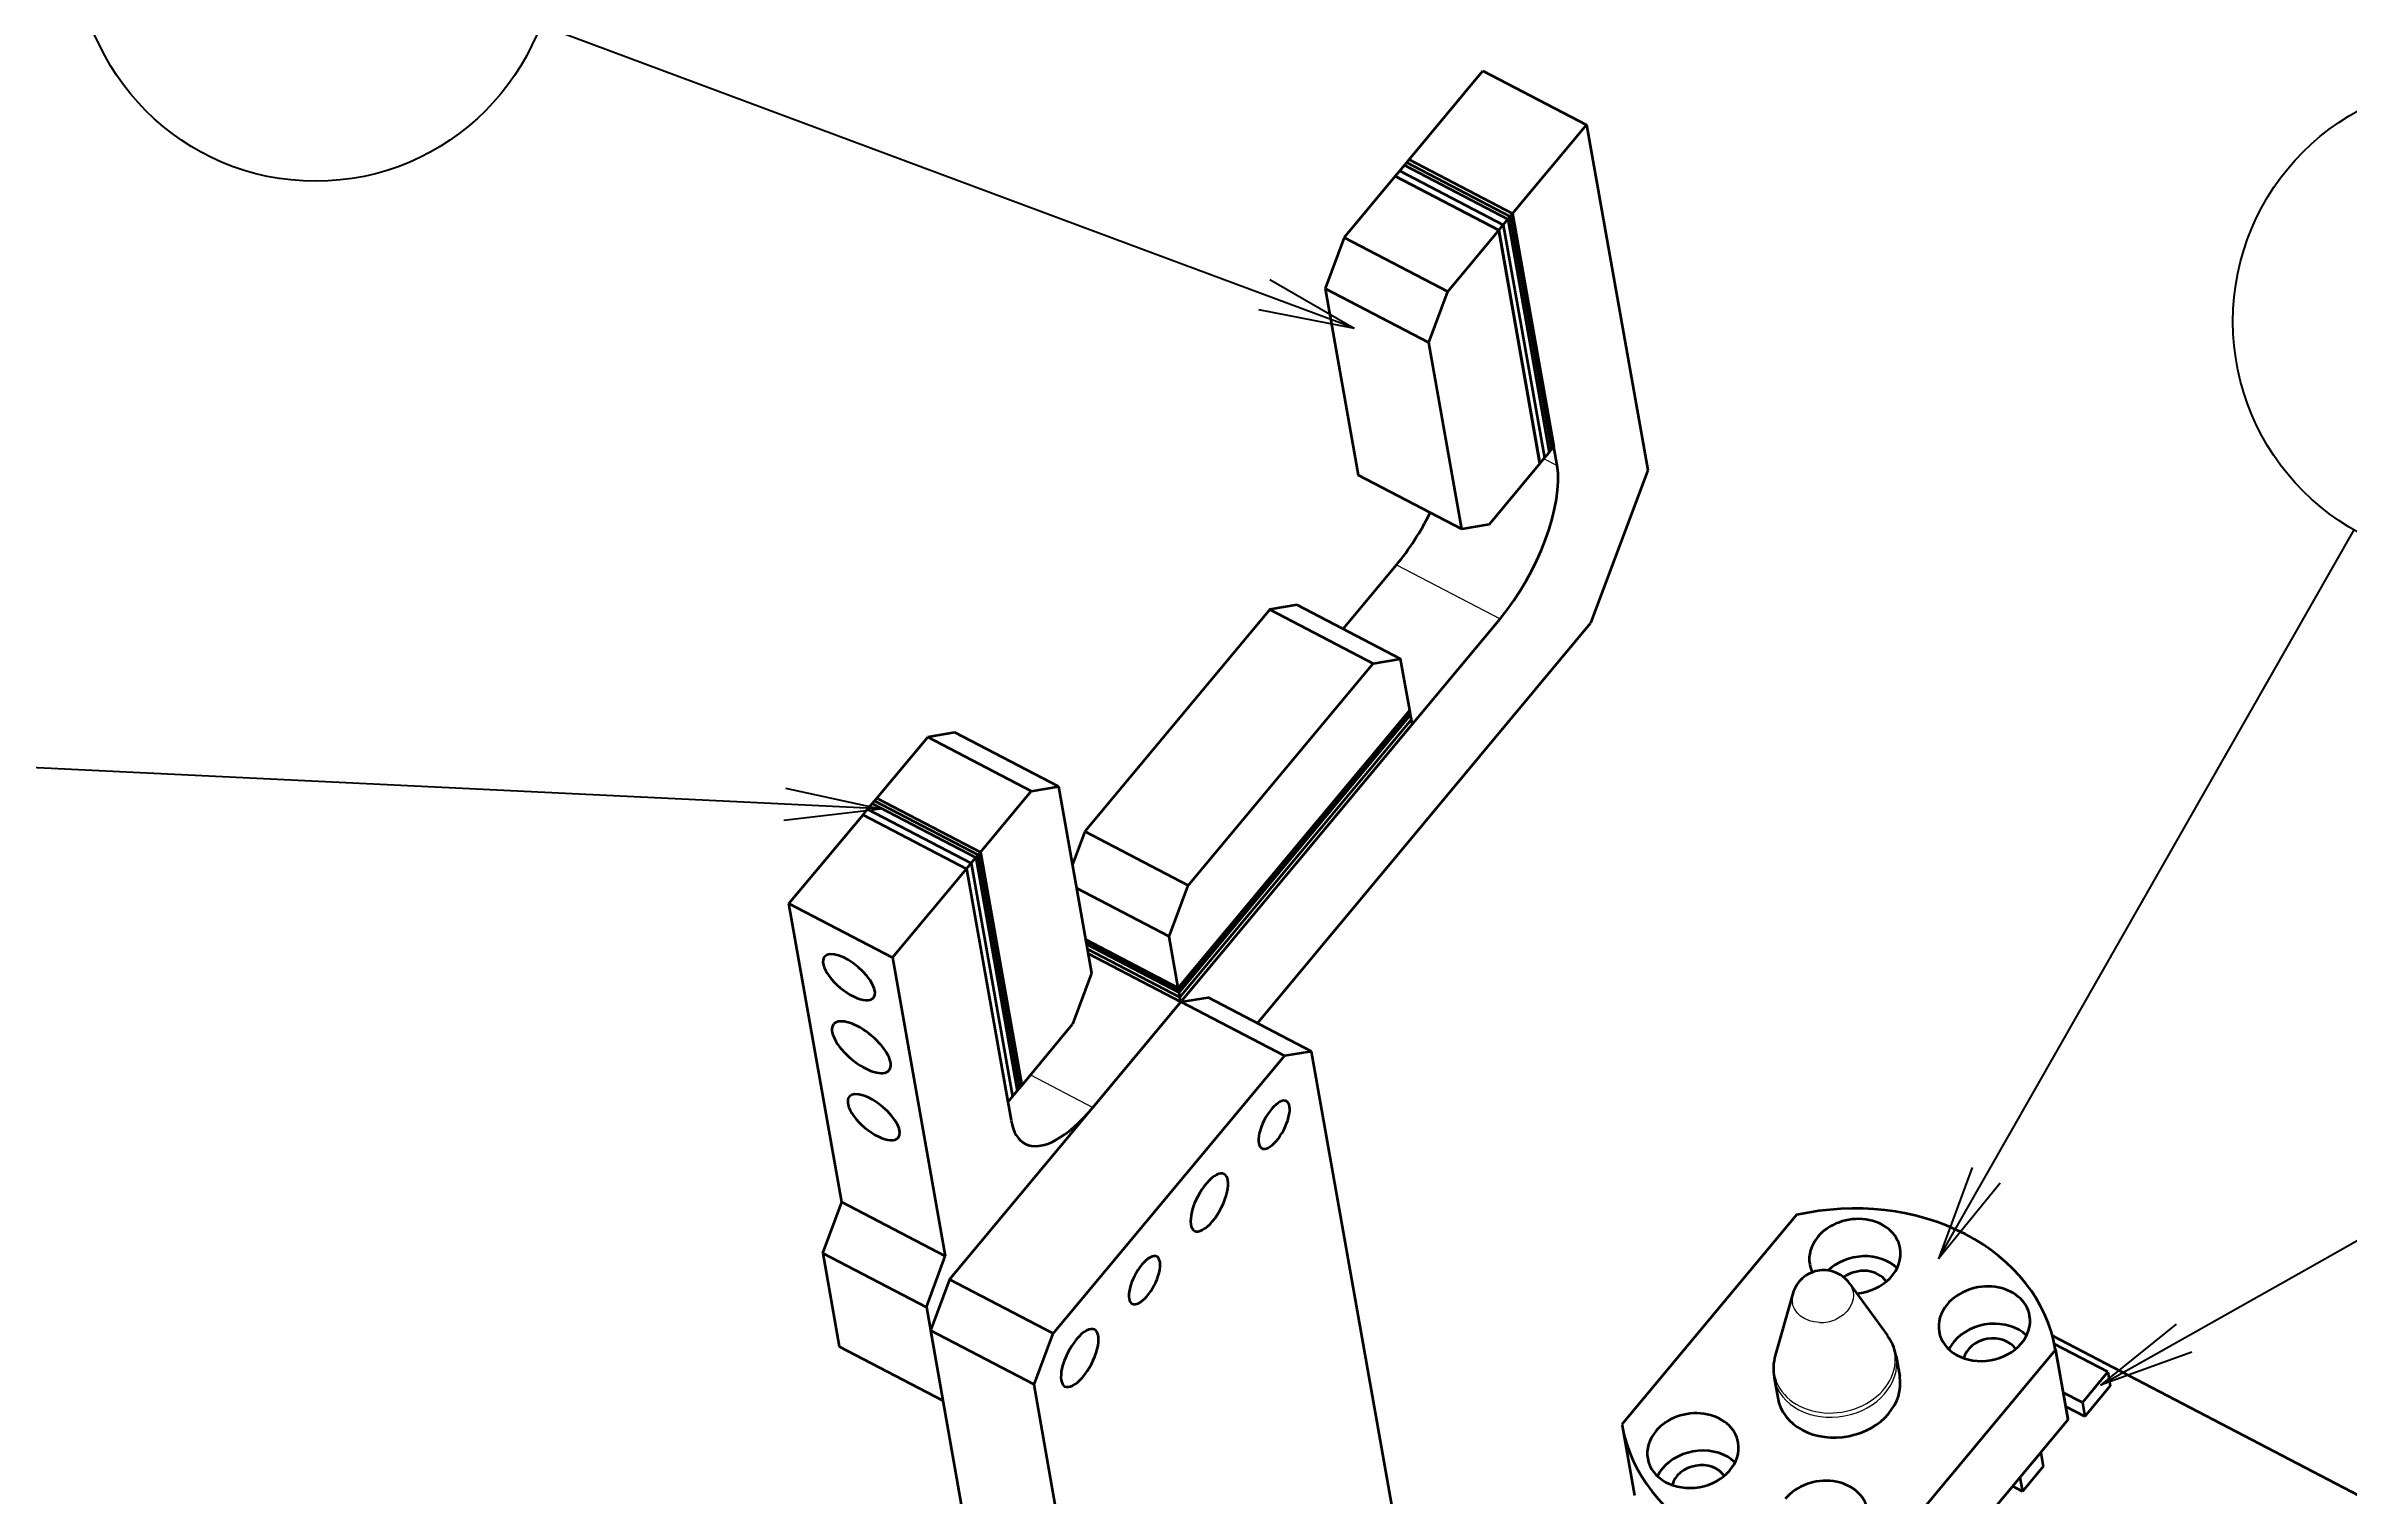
# Model space of a CAD drawing. Header units: millimetres. Extents: x 11035 to 42401, y -8968 to 2503.
# Drawn here: x 12022 to 12309.5, y 1848.7 to 2029.6 of the extents above; entities that cross this region are included whole.
import ezdxf

# ---------------------------------------------------------------- set-up
doc = ezdxf.new("R2010")
doc.units = ezdxf.units.MM
doc.layers.add('word_dim', color=253, linetype='Continuous')
doc.styles.get("Standard").update_dxf_attribs({"font": 'romans.shx', "bigfont": 'bigfont.shx'})
doc.dimstyles.new('RS1-4', dxfattribs={"dimscale": 4, "dimtxt": 3.5, "dimasz": 3, "dimexe": 1, "dimexo": 0, "dimgap": 1, "dimtad": 3, "dimdsep": 46, "dimtxsty": 'Standard', "dimblk1": 'OPEN', "dimblk2": 'OPEN', "dimsah": 1, "dimcen": 0, "dimclrd": 256, "dimclre": 256, "dimclrt": 3, "dimadec": 0, "dimazin": 0, "dimtfac": 1, "dimtmove": 0, "dimatfit": 3, "dimldrblk": 'OPEN', "dimfxl": 0, "dimtolj": 1, "dimtzin": 0, "dimarcsym": 0})

# ---------------------------------------------------------------- blocks, each defined once
blk = doc.blocks.new('A$C5CD62552')
at = {"color": 7, "lineweight": 35, "ltscale": 0.361428}
for p, q in [((-106.92, 10.96), (-97.67, 22.07)), ((-93.98, 4.21), (-84.72, 15.32))]:
    blk.add_line(p, q, dxfattribs=at)
at = {"color": 7, "lineweight": 35, "ltscale": 0.364997}
for p, q in [((-97.67, 22.07), (-84.72, 15.32)), ((-108.08, 9.57), (-95.13, 2.82)), ((-108.08, 9.57), (-95.13, 2.82)), ((-106.92, 10.96), (-93.98, 4.21)), ((-106.92, 10.96), (-93.98, 4.21)), ((-115.02, 1.24), (-102.07, -5.51)), ((-117.4, -5.14), (-104.45, -11.89)), ((-100.32, -35.23), (-113.27, -28.48)), ((-120.91, -44.72), (-107.97, -51.47)), ((-175.18, -70.95), (-162.24, -77.69)), ((-175.18, -70.95), (-162.24, -77.69)), ((-174.61, -70.25), (-161.66, -77)), ((-174.61, -70.25), (-161.66, -77)), ((-174.03, -69.56), (-161.08, -76.31)), ((-174.03, -69.56), (-161.08, -76.31)), ((-134.51, -79.79), (-147.46, -73.04)), ((-122.5, -101.09), (-135.45, -94.34)), ((-119.09, -100.54), (-132.04, -93.79)), ((-178.14, -137.44), (-165.2, -144.19))]:
    blk.add_line(p, q, dxfattribs=at)
at = {"color": 7, "lineweight": 35}
for p, q in [((-84.72, 15.32), (-77.08, -27.85)), ((-94.55, 3.52), (-89.39, -25.65)), ((-94.55, 3.52), (-89.39, -25.65)), ((-94.27, 3.86), (-89.1, -25.3)), ((-94.27, 3.86), (-89.1, -25.3)), ((-88.4, -27.29), (-93.98, 4.21)), ((-93.98, 4.21), (-88.81, -24.95)), ((-95.71, 2.13), (-90.55, -27.04)), ((-90.55, -27.04), (-95.71, 2.13)), ((-95.13, 2.82), (-89.97, -26.34)), ((-95.13, 2.82), (-89.97, -26.34)), ((-117.4, -5.14), (-113.27, -28.48)), ((-100.32, -35.23), (-104.45, -11.89)), ((-77.08, -27.85), (-84.21, -47.01)), ((-124.32, -45.28), (-147.46, -73.04)), ((-146.44, -107.53), (-95.53, -46.45)), ((-125.87, -97), (-84.21, -47.01)), ((-134.51, -79.79), (-111.38, -52.03)), ((-135.76, -92.59), (-106.83, -57.89)), ((-135.76, -92.59), (-106.83, -57.89)), ((-135.7, -92.89), (-106.78, -58.18)), ((-135.7, -92.89), (-106.78, -58.18)), ((-135.65, -93.18), (-106.73, -58.47)), ((-135.65, -93.18), (-106.73, -58.47)), ((-135.55, -93.76), (-106.62, -59.05)), ((-135.55, -93.76), (-106.62, -59.05)), ((-135.45, -94.34), (-106.52, -59.64)), ((-150.73, -67.42), (-146.6, -90.76)), ((-161.66, -77), (-156.5, -106.17)), ((-161.66, -77), (-156.5, -106.17)), ((-161.08, -76.31), (-155.92, -105.47)), ((-161.08, -76.31), (-155.92, -105.47)), ((-160.79, -75.96), (-155.63, -105.13)), ((-160.79, -75.96), (-155.63, -105.13)), ((-160.5, -75.61), (-155.34, -104.78)), ((-160.5, -75.61), (-155.34, -104.78)), ((-162.24, -77.69), (-156.66, -109.19)), ((-162.24, -77.69), (-157.08, -106.86)), ((-177.83, -119.38), (-184.44, -82.05)), ((-171.49, -88.8), (-164.89, -126.13)), ((-164.37, -129.05), (-135.45, -94.34)), ((-104.95, -180.45), (-119.09, -100.54)), ((-151.42, -135.8), (-122.5, -101.09)), ((-58.46, -120.97), (-80.3, -147.18)), ((-166.75, -135.44), (-151.05, -224.1)), ((-47.94, -164.05), (-26.1, -137.85)), ((73.18, -188.06), (-26.49, -136.1)), ((-139.66, -222.1), (-153.8, -142.19)), ((-24.55, -146.6), (-46.39, -172.8))]:
    blk.add_line(p, q, dxfattribs=at)
at = {"color": 7, "lineweight": 35, "ltscale": 0.248483}
for p, q in [((-108.66, 8.88), (-115.02, 1.24)), ((-90.55, -27.04), (-96.91, -34.67)), ((-173.45, -68.86), (-167.08, -61.23)), ((-160.5, -75.61), (-154.14, -67.98)), ((-155.34, -104.78), (-148.98, -97.14))]:
    blk.add_line(p, q, dxfattribs=at)
at = {"color": 7, "lineweight": 35, "ltscale": 0.02259}
for p, q in [((-108.66, 8.88), (-108.08, 9.57)), ((-89.97, -26.34), (-89.39, -25.65)), ((-174.61, -70.25), (-174.03, -69.56)), ((-161.66, -77), (-161.08, -76.31)), ((-157.08, -106.86), (-156.5, -106.17))]:
    blk.add_line(p, q, dxfattribs=at)
at = {"color": 7, "lineweight": 35, "ltscale": 0.364994}
for p, q in [((-108.66, 8.88), (-95.71, 2.13)), ((-95.71, 2.13), (-108.66, 8.88)), ((-107.5, 10.27), (-94.55, 3.52)), ((-107.5, 10.27), (-94.55, 3.52)), ((-184.44, -82.05), (-171.49, -88.8))]:
    blk.add_line(p, q, dxfattribs=at)
at = {"color": 7, "lineweight": 35, "ltscale": 0.022589}
for p, q in [((-108.08, 9.57), (-107.5, 10.27)), ((-90.55, -27.04), (-89.97, -26.34)), ((-175.18, -70.95), (-174.61, -70.25)), ((-162.24, -77.69), (-161.66, -77)), ((-156.5, -106.17), (-155.92, -105.47))]:
    blk.add_line(p, q, dxfattribs=at)
at = {"color": 7, "lineweight": 35, "ltscale": 0.011295}
for p, q in [((-107.5, 10.27), (-107.21, 10.61)), ((-107.21, 10.61), (-106.92, 10.96)), ((-94.55, 3.52), (-94.27, 3.86)), ((-89.1, -25.3), (-88.81, -24.95))]:
    blk.add_line(p, q, dxfattribs=at)
at = {"color": 7, "lineweight": 35, "ltscale": 0.364998}
blk.add_line((-107.21, 10.61), (-94.27, 3.86), dxfattribs=at)
blk.add_line((-107.21, 10.61), (-94.27, 3.86), dxfattribs=at)
at = {"color": 7, "lineweight": 35, "ltscale": 0.022587}
blk.add_line((-95.13, 2.82), (-94.55, 3.52), dxfattribs=at)
at = {"color": 7, "lineweight": 35, "ltscale": 0.011297}
blk.add_line((-94.27, 3.86), (-93.98, 4.21), dxfattribs=at)
at = {"color": 7, "lineweight": 35, "ltscale": 0.170371}
for p, q in [((-115.02, 1.24), (-117.4, -5.14)), ((-104.45, -11.89), (-102.07, -5.51)), ((-136.89, -86.18), (-134.51, -79.79)), ((-146.6, -90.76), (-148.98, -97.14))]:
    blk.add_line(p, q, dxfattribs=at)
at = {"color": 7, "lineweight": 35, "ltscale": 0.248481}
blk.add_line((-95.71, 2.13), (-102.07, -5.51), dxfattribs=at)
at = {"color": 7, "lineweight": 35, "ltscale": 0.022592}
blk.add_line((-95.71, 2.13), (-95.13, 2.82), dxfattribs=at)
at = {"color": 7, "lineweight": 35, "ltscale": 0.011293}
for p, q in [((-89.39, -25.65), (-89.1, -25.3)), ((-161.08, -76.31), (-160.79, -75.96))]:
    blk.add_line(p, q, dxfattribs=at)
at = {"color": 7, "lineweight": 13, "ltscale": 0.046334}
blk.add_line((-90.04, -26.43), (-88.4, -27.29), dxfattribs=at)
at = {"color": 7, "lineweight": 35, "ltscale": 0.086332}
for p, q in [((-96.91, -34.67), (-100.32, -35.23)), ((-120.91, -44.72), (-124.32, -45.28)), ((-135.45, -94.34), (-132.04, -93.79)), ((-119.09, -100.54), (-122.5, -101.09))]:
    blk.add_line(p, q, dxfattribs=at)
at = {"color": 7, "lineweight": 35, "ltscale": 0.261021}
blk.add_line((-115.16, -47.72), (-108.48, -39.7), dxfattribs=at)
at = {"color": 7, "lineweight": 13, "ltscale": 0.364997}
blk.add_line((-108.48, -39.7), (-95.53, -46.45), dxfattribs=at)
at = {"color": 7, "lineweight": 35, "ltscale": 0.364995}
blk.add_line((-124.32, -45.28), (-111.38, -52.03), dxfattribs=at)
at = {"color": 7, "lineweight": 35, "ltscale": 0.086336}
blk.add_line((-111.38, -52.03), (-107.97, -51.47), dxfattribs=at)
at = {"color": 7, "lineweight": 35, "ltscale": 0.162905}
for p, q in [((-106.83, -57.89), (-107.97, -51.47)), ((-135.76, -92.59), (-136.89, -86.18))]:
    blk.add_line(p, q, dxfattribs=at)
at = {"color": 7, "lineweight": 35, "ltscale": 0.007404}
for p, q in [((-106.78, -58.18), (-106.83, -57.89)), ((-135.7, -92.89), (-135.76, -92.59))]:
    blk.add_line(p, q, dxfattribs=at)
at = {"color": 7, "lineweight": 35, "ltscale": 0.007406}
for p, q in [((-106.73, -58.47), (-106.78, -58.18)), ((-135.65, -93.18), (-135.7, -92.89))]:
    blk.add_line(p, q, dxfattribs=at)
at = {"color": 7, "lineweight": 35, "ltscale": 0.01481}
for p, q in [((-106.62, -59.05), (-106.73, -58.47)), ((-135.55, -93.76), (-135.65, -93.18))]:
    blk.add_line(p, q, dxfattribs=at)
at = {"color": 7, "lineweight": 35, "ltscale": 0.014809}
for p, q in [((-106.52, -59.64), (-106.62, -59.05)), ((-135.45, -94.34), (-135.55, -93.76))]:
    blk.add_line(p, q, dxfattribs=at)
at = {"color": 7, "lineweight": 35, "ltscale": 0.086334}
for p, q in [((-163.68, -60.67), (-167.08, -61.23)), ((-154.14, -67.98), (-150.73, -67.42))]:
    blk.add_line(p, q, dxfattribs=at)
at = {"color": 7, "lineweight": 35, "ltscale": 0.364996}
for p, q in [((-154.14, -67.98), (-167.08, -61.23)), ((-150.73, -67.42), (-163.68, -60.67)), ((-173.45, -68.86), (-160.5, -75.61)), ((-173.45, -68.86), (-160.5, -75.61)), ((-173.74, -69.21), (-160.79, -75.96)), ((-173.74, -69.21), (-160.79, -75.96)), ((-164.89, -126.13), (-177.83, -119.38)), ((-180.21, -125.77), (-167.26, -132.52)), ((-151.42, -135.8), (-164.37, -129.05)), ((-153.8, -142.19), (-166.75, -135.44))]:
    blk.add_line(p, q, dxfattribs=at)
at = {"color": 7, "lineweight": 35, "ltscale": 0.011294}
for p, q in [((-173.74, -69.21), (-173.45, -68.86)), ((-174.03, -69.56), (-173.74, -69.21)), ((-160.79, -75.96), (-160.5, -75.61)), ((-155.92, -105.47), (-155.63, -105.13))]:
    blk.add_line(p, q, dxfattribs=at)
at = {"color": 7, "lineweight": 35, "ltscale": 0.361429}
blk.add_line((-184.44, -82.05), (-175.18, -70.95), dxfattribs=at)
at = {"color": 7, "lineweight": 35, "ltscale": 0.110527}
blk.add_line((-147.46, -73.04), (-149, -77.18), dxfattribs=at)
at = {"color": 7, "lineweight": 35, "ltscale": 0.361431}
blk.add_line((-171.49, -88.8), (-162.24, -77.69), dxfattribs=at)
at = {"color": 7, "lineweight": 35, "ltscale": 0.326741}
for p, q in [((-136.89, -86.18), (-148.48, -80.13)), ((-147.34, -86.55), (-135.76, -92.59)), ((-147.34, -86.55), (-135.76, -92.59)), ((-147.24, -87.13), (-135.65, -93.18)), ((-147.24, -87.13), (-135.65, -93.18)), ((-147.04, -88.3), (-135.45, -94.34))]:
    blk.add_line(p, q, dxfattribs=at)
at = {"color": 7, "lineweight": 35, "ltscale": 0.32674}
blk.add_line((-147.29, -86.84), (-135.7, -92.89), dxfattribs=at)
blk.add_line((-147.29, -86.84), (-135.7, -92.89), dxfattribs=at)
at = {"color": 7, "lineweight": 35, "ltscale": 0.326743}
blk.add_line((-147.14, -87.72), (-135.55, -93.76), dxfattribs=at)
blk.add_line((-147.14, -87.72), (-135.55, -93.76), dxfattribs=at)
at = {"color": 7, "lineweight": 13, "ltscale": 0.22009}
blk.add_line((-154.24, -103.46), (-146.44, -107.53), dxfattribs=at)
at = {"color": 7, "lineweight": 35, "ltscale": 0.011296}
blk.add_line((-155.63, -105.13), (-155.34, -104.78), dxfattribs=at)
at = {"color": 7, "lineweight": 35, "ltscale": 0.170372}
for p, q in [((-180.21, -125.77), (-177.83, -119.38)), ((-167.26, -132.52), (-164.89, -126.13))]:
    blk.add_line(p, q, dxfattribs=at)
at = {"color": 7, "lineweight": 35, "ltscale": 0.296192}
for p, q in [((-180.21, -125.77), (-178.14, -137.44)), ((-167.26, -132.52), (-165.2, -144.19))]:
    blk.add_line(p, q, dxfattribs=at)
at = {"color": 7, "lineweight": 35, "ltscale": 0.170373}
for p, q in [((-164.37, -129.05), (-166.75, -135.44)), ((-153.8, -142.19), (-151.42, -135.8))]:
    blk.add_line(p, q, dxfattribs=at)
at = {"color": 7, "lineweight": 35, "ltscale": 0.201867}
blk.add_line((-58.92, -130.79), (-61.13, -138.56), dxfattribs=at)
at = {"color": 7, "lineweight": 35, "ltscale": 0.201625}
blk.add_line((-51.84, -129.54), (-47.11, -136.07), dxfattribs=at)
at = {"color": 7, "lineweight": 35, "ltscale": 0.188189}
blk.add_line((-19.56, -140.61), (-26.24, -137.13), dxfattribs=at)
at = {"color": 7, "lineweight": 35, "ltscale": 0.222143}
for p, q in [((-26.12, -137.72), (-24.57, -146.47)), ((-26.1, -137.85), (-24.55, -146.6))]:
    blk.add_line(p, q, dxfattribs=at)
at = {"color": 7, "lineweight": 35, "ltscale": 0.004365}
blk.add_line((-46.02, -138.63), (-46.05, -138.46), dxfattribs=at)
at = {"color": 7, "lineweight": 35, "ltscale": 0.064299}
for p, q in [((-46.02, -138.63), (-45.57, -141.16)), ((-61.28, -141.33), (-60.83, -143.86))]:
    blk.add_line(p, q, dxfattribs=at)
at = {"color": 7, "lineweight": 35, "ltscale": 0.124242}
blk.add_line((-19.56, -140.61), (-22.74, -144.43), dxfattribs=at)
at = {"color": 7, "lineweight": 35, "ltscale": 0.044428}
for p, q in [((-19.56, -140.61), (-19.25, -142.36)), ((-27.95, -150.67), (-27.64, -152.42)), ((-30.55, -153.8), (-30.24, -155.55))]:
    blk.add_line(p, q, dxfattribs=at)
at = {"color": 7, "lineweight": 35, "ltscale": 0.068064}
blk.add_line((-22.74, -144.43), (-25.16, -143.17), dxfattribs=at)
at = {"color": 7, "lineweight": 35, "ltscale": 0.124244}
blk.add_line((-19.25, -142.36), (-22.43, -146.18), dxfattribs=at)
at = {"color": 7, "lineweight": 35, "ltscale": 0.068065}
blk.add_line((-22.43, -146.18), (-24.85, -144.92), dxfattribs=at)
at = {"color": 7, "lineweight": 35, "ltscale": 0.04443}
blk.add_line((-22.74, -144.43), (-22.43, -146.18), dxfattribs=at)
at = {"color": 7, "lineweight": 35, "ltscale": 0.222144}
blk.add_line((-80.28, -147.3), (-78.73, -156.05), dxfattribs=at)
at = {"color": 7, "lineweight": 35, "ltscale": 0.101653}
for p, q in [((-27.95, -150.67), (-30.55, -153.8)), ((-27.64, -152.42), (-30.24, -155.55))]:
    blk.add_line(p, q, dxfattribs=at)
at = {"color": 7, "lineweight": 35, "ltscale": 0.03475}
blk.add_line((-30.24, -155.55), (-31.48, -154.9), dxfattribs=at)
at = {"color": 7, "lineweight": 13}
for points in [[(-55.6, -134.42), (-56.33, -134.35), (-56.85, -134.21), (-57.56, -133.89), (-57.96, -133.63), (-58.33, -133.28), (-58.58, -132.96), (-58.74, -132.7), (-58.88, -132.37), (-58.98, -132.03)], [(-51.4, -130.54), (-51.34, -131.03), (-51.38, -131.48), (-51.54, -132.04), (-51.83, -132.61), (-52.14, -133.01), (-52.62, -133.46), (-53.13, -133.81), (-53.56, -134.03)]]:
    blk.add_lwpolyline(points, dxfattribs=at)
at = {"color": 7, "lineweight": 35}
for centre, radius, start, end in [((-55.08, -131.89), 4, 131.4668, 164.1324), ((-55.08, -131.89), 4, 101.1017, 131.4668), ((-55.08, -131.89), 4, 70.1829, 101.1017), ((-55.08, -131.89), 4, 35.9361, 70.1829), ((-52.11, -139.72), 6.19, 11.7812, 36.0999), ((-55.19, -140.26), 6.18, 163.9636, 189.9207)]:
    blk.add_arc(centre, radius, start, end, dxfattribs=at)
at = {"color": 7, "lineweight": 13}
for centre, radius, start, end in [((-56.45, -131.52), 2.58, 163.7929, 191.4627), ((-53.94, -131.08), 2.6, 11.8739, 36.1564), ((-55.47, -129.67), 4.76, 268.5462, 281.1285), ((-55.46, -129.7), 4.73, 281.0627, 293.6966)]:
    blk.add_arc(centre, radius, start, end, dxfattribs=at)
at = {"color": 7, "lineweight": 35}
for centre, major_axis, ratio, start_param, end_param in [((-97.08, -37.7), (-6.93, -13.3), 0.409097, 1.082048, 2.652844), ((-110.02, -30.95), (-6.93, -13.3), 0.409097, 1.082048, 1.617135), ((-176.93, -91.26), (3.07, -2.56), 0.428434, 3.141633, 6.283226), ((-176.93, -91.26), (3.07, -2.56), 0.428434, 3.111446, 3.141633), ((-176.93, -91.26), (3.07, -2.56), 0.428434, 0.000041, 3.111446), ((-175.39, -100.01), (-3.46, 2.88), 0.428434, 0.000041, 3.141633), ((-175.39, -100.01), (-3.46, 2.88), 0.428434, 6.253038, 6.283226), ((-175.39, -100.01), (-3.46, 2.88), 0.428434, 3.141633, 6.253038), ((-173.84, -108.76), (3.07, -2.56), 0.428434, 3.141633, 6.283226), ((-173.84, -108.76), (3.07, -2.56), 0.428434, 3.111446, 3.141633), ((-173.84, -108.76), (3.07, -2.56), 0.428434, 0.000041, 3.111446), ((-147.99, -98.78), (-6.93, -13.3), 0.409097, 5.794437, 6.283204), ((-147.99, -98.78), (-6.93, -13.3), 0.409097, 0.000018, 1.082048), ((-123.78, -109.7), (1.54, 2.95), 0.409097, 0.00004, 2.152844), ((-123.78, -109.7), (1.54, 2.95), 0.409097, 3.141633, 6.283226), ((-123.78, -109.7), (1.54, 2.95), 0.409097, 2.152844, 3.141633), ((-131.88, -119.42), (1.85, 3.55), 0.409097, 0.00004, 3.141633), ((-131.88, -119.42), (1.85, 3.55), 0.409097, 5.294437, 6.283226), ((-131.88, -119.42), (1.85, 3.55), 0.409097, 3.141633, 5.294437), ((-53.2, -142.51), (-27.08, -4.79), 0.805657, 3.141593, 4.764414), ((-51.17, -126.15), (-5.66, -1), 0.805657, 3.141576, 5.52087), ((-139.98, -129.14), (1.54, 2.95), 0.409097, 0.00004, 2.152844), ((-139.98, -129.14), (1.54, 2.95), 0.409097, 3.141633, 6.283226), ((-51.17, -126.15), (-5.66, -1), 0.805657, 5.52087, 6.283169), ((-50.34, -130.81), (5.66, 1), 0.805657, 0.536843, 2.259043), ((-51.17, -126.15), (-5.66, -1), 0.805657, 1.46878, 3.141576), ((-51.17, -126.15), (-5.66, -1), 0.805657, 6.283169, 6.511146), ((-50.34, -130.81), (3.45, 0.61), 0.805657, 0.341461, 2.125221), ((-139.98, -129.14), (1.54, 2.95), 0.409097, 2.152844, 3.141633), ((-34.99, -134.58), (-5.66, -1), 0.805657, 5.52087, 6.283169), ((-34.99, -134.58), (-5.66, -1), 0.805657, 3.141576, 5.52087), ((-148.08, -138.86), (1.85, 3.55), 0.409097, 0.00004, 2.152844), ((-34.99, -134.58), (-5.66, -1), 0.805657, 6.283169, 9.424761), ((-34.16, -139.25), (5.66, 1), 0.805657, 0.536843, 2.379278), ((-148.08, -138.86), (1.85, 3.55), 0.409097, 3.141633, 6.283226), ((-34.16, -139.25), (5.66, 1), 0.805657, 2.379278, 2.60471), ((-34.16, -139.25), (-3.45, -0.61), 0.805657, 3.483054, 5.941606), ((-53.2, -142.51), (-27.08, -4.79), 0.805657, 3.135734, 3.141593), ((-148.08, -138.86), (1.85, 3.55), 0.409097, 2.152844, 3.141633), ((-53.2, -142.51), (-7.63, -1.35), 0.805657, 1.593879, 3.141548), ((-71.42, -150.44), (-5.66, -1), 0.805657, 3.141576, 5.52087), ((-53.2, -142.51), (-7.63, -1.35), 0.805657, 6.283141, 7.877065), ((-51.65, -151.26), (-27.08, -4.79), 0.805657, 3.135734, 3.141593), ((-53.2, -142.51), (-27.08, -4.79), 0.805657, 6.277327, 6.283185), ((-53.2, -142.51), (-27.08, -4.79), 0.805657, 6.283185, 7.906006), ((-71.42, -150.44), (-5.66, -1), 0.805657, 5.52087, 6.283169), ((-71.42, -150.44), (-5.66, -1), 0.805657, 6.283169, 9.424761), ((-70.59, -155.11), (5.66, 1), 0.805657, 0.536843, 2.379278), ((-70.59, -155.11), (-3.45, -0.61), 0.805657, 3.483054, 5.941606), ((-70.59, -155.11), (5.66, 1), 0.805657, 2.379278, 2.60471), ((-55.23, -158.88), (-5.66, -1), 0.805657, 3.141576, 5.52087)]:
    blk.add_ellipse(centre, major_axis=major_axis, ratio=ratio, start_param=start_param, end_param=end_param, dxfattribs=at)
at = {"color": 7, "lineweight": 13}
for centre, major_axis, start_param, end_param in [((-53.73, -139.53), (7.53, 1.33), 3.164676, 6.656201), ((-53.73, -139.53), (7.53, 1.33), 2.768566, 3.164676), ((-53.65, -139.98), (-7.63, -1.35), 0.023083, 3.141548), ((-53.65, -139.98), (-7.63, -1.35), 6.283141, 6.306268)]:
    blk.add_ellipse(centre, major_axis=major_axis, ratio=0.805657, start_param=start_param, end_param=end_param, dxfattribs=at)
blk = doc.blocks.new('aa1')
for p, q in [((0, 0), (-1, 0)), ((-0.4, 0.0667), (0, 0)), ((-0.4, -0.0667), (0, 0))]:
    blk.add_line(p, q)
blk = doc.blocks.new('aa2')
blk.add_circle((0, 0), 1)
blk = doc.blocks.new('*D159')
at = {"layer": 'DEFPOINTS', "color": 0, "linetype": 'Continuous', "ltscale": 2}
for p in [(12325.36, 1995.13), (12325.36, 1995.13), (12258.56, 1877.95)]:
    blk.add_point(p, dxfattribs=at)
at = {"layer": 'word_dim', "linetype": 'Continuous', "lineweight": -2, "ltscale": 2}
blk.add_line((12273.42, 1904.02), (12310.5, 1969.06), dxfattribs=at)
at = {"layer": 'word_dim', "linetype": 'Continuous', "lineweight": -2, "ltscale": 2, "xscale": 30, "yscale": 30, "zscale": 30}
for name, p, rotation in [('aa2', (12325.36, 1995.13), 60.31415539075907), ('aa1', (12258.56, 1877.95), 240.3141553907591)]:
    blk.add_blockref(name, p, dxfattribs=dict(at, rotation=rotation))
at = {"layer": 'word_dim', "color": 3, "linetype": 'Continuous', "ltscale": 2, "insert": (12291.96, 1936.54), "char_height": 0.000004, "attachment_point": 5, "rotation": 60.3142}
blk.add_mtext('\\A1;134.87', dxfattribs=at)
blk = doc.blocks.new('_Open')
at = {"color": 0, "lineweight": -2}
for p, q in [((-1, 0.1667), (0, 0)), ((-1, -0.1667), (0, 0)), ((0, 0), (-1, 0))]:
    blk.add_line(p, q, dxfattribs=at)
blk = doc.blocks.new('*D163')
at = {"layer": 'DEFPOINTS', "color": 0, "linetype": 'Continuous', "ltscale": 2}
for p in [(12055.67, 2042.66), (12055.67, 2042.66), (12185.5, 1994.29)]:
    blk.add_point(p, dxfattribs=at)
at = {"layer": 'word_dim', "linetype": 'Continuous', "lineweight": -2, "ltscale": 2}
blk.add_line((12157.38, 2004.76), (12083.78, 2032.19), dxfattribs=at)
at = {"layer": 'word_dim', "linetype": 'Continuous', "lineweight": -2, "ltscale": 2, "xscale": 30, "yscale": 30, "zscale": 30}
for name, p, rotation in [('aa2', (12055.67, 2042.66), 159.5632924395047), ('aa1', (12185.5, 1994.29), 339.5632924395047)]:
    blk.add_blockref(name, p, dxfattribs=dict(at, rotation=rotation))
at = {"layer": 'word_dim', "color": 3, "linetype": 'Continuous', "ltscale": 2, "insert": (12120.58, 2018.47), "char_height": 0.000004, "attachment_point": 5, "rotation": 339.5633}
blk.add_mtext('\\A1;138.54', dxfattribs=at)
blk = doc.blocks.new('*D164')
at = {"layer": 'DEFPOINTS', "color": 0, "linetype": 'Continuous', "ltscale": 2}
for p in [(12437.89, 1951.85), (12437.89, 1951.85), (12278.79, 1862.13)]:
    blk.add_point(p, dxfattribs=at)
at = {"layer": 'word_dim', "linetype": 'Continuous', "lineweight": -2, "ltscale": 2}
blk.add_line((12304.92, 1876.87), (12411.76, 1937.11), dxfattribs=at)
at = {"layer": 'word_dim', "linetype": 'Continuous', "lineweight": -2, "ltscale": 2, "xscale": 30, "yscale": 30, "zscale": 30}
for name, p, rotation in [('aa2', (12437.89, 1951.85), 29.41745396274537), ('aa1', (12278.79, 1862.13), 209.4174539627454)]:
    blk.add_blockref(name, p, dxfattribs=dict(at, rotation=rotation))
at = {"layer": 'word_dim', "color": 3, "linetype": 'Continuous', "ltscale": 2, "insert": (12358.34, 1906.99), "char_height": 0.000004, "attachment_point": 5, "rotation": 29.4175}
blk.add_mtext('\\A1;182.66', dxfattribs=at)
blk = doc.blocks.new('*D166')
at = {"layer": 'DEFPOINTS', "color": 0, "linetype": 'Continuous', "ltscale": 2}
for p in [(11984.66, 1941.1), (11984.66, 1941.1), (12126.29, 1934.18)]:
    blk.add_point(p, dxfattribs=at)
at = {"layer": 'word_dim', "linetype": 'Continuous', "lineweight": -2, "ltscale": 2}
blk.add_line((12096.33, 1935.64), (12014.62, 1939.63), dxfattribs=at)
at = {"layer": 'word_dim', "linetype": 'Continuous', "lineweight": -2, "ltscale": 2, "xscale": 30, "yscale": 30, "zscale": 30}
for name, p, rotation in [('aa2', (11984.66, 1941.1), 177.2048821066162), ('aa1', (12126.29, 1934.18), 357.2048821066162)]:
    blk.add_blockref(name, p, dxfattribs=dict(at, rotation=rotation))
at = {"layer": 'word_dim', "color": 3, "linetype": 'Continuous', "ltscale": 2, "insert": (12055.47, 1937.64), "char_height": 0.000004, "attachment_point": 5, "rotation": 357.2049}
blk.add_mtext('\\A1;141.8', dxfattribs=at)

msp = doc.modelspace()

# ---------------------------------------------------------------- block references
at = {"layer": 'word_dim', "color": 3, "linetype": 'Continuous', "ltscale": 2}
msp.add_blockref('A$C5CD62552', (12299.276, 2004.404), dxfattribs=at)

# ---------------------------------------------------------------- dimensions: what is measured, and where the dimension line sits
for p1, p2, picture, middle in [((12185.4956, 1994.2864), (12055.671, 2042.6624), '*D163', (12120.5833, 2018.4744)), ((12258.563, 1877.954), (12325.359, 1995.126), '*D159', (12291.961, 1936.54)), ((12278.786, 1862.132), (12437.894, 1951.848), '*D164', (12358.34, 1906.99)), ((12126.29, 1934.181), (11984.657, 1941.095), '*D166', (12055.473, 1937.638))]:
    dim = msp.add_aligned_dim(p1=p1, p2=p2, distance=0, dimstyle='RS1-4', override={"dimtxt": 1e-06, "dimasz": 7.5, "dimgap": 0, "dimblk1": 'aa1', "dimblk2": 'aa2', "dimse1": 1, "dimse2": 1}, dxfattribs=at)
    dim.commit()
    dim.dimension.update_dxf_attribs({"geometry": picture, "text_midpoint": middle})

doc.saveas('drawing.dxf')
